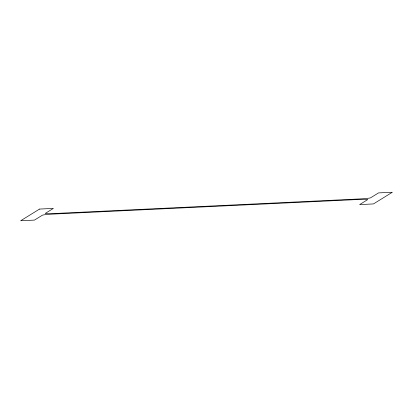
<?xml version="1.0" encoding="UTF-8"?>
<svg xmlns="http://www.w3.org/2000/svg" width="413" height="413" viewBox="0 0 413 413"><rect width="100%" height="100%" fill="white"/><g stroke="black" fill="none" stroke-linecap="round" stroke-linejoin="round"><path stroke-width="0.62" d="M39.545 209.071L20.65 220.754L34.46 220.098L42.4 215.188A10.175 0.604 -3.1 0 1 53.566 214.048L358.546 199.5A10.175 0.604 -3.1 0 1 367.585 199.68L359.646 204.585L373.455 203.929L392.35 192.246L378.54 192.902L370.6 197.812A10.175 0.604 -3.1 0 1 359.434 198.952L54.454 213.5A10.175 0.604 -3.1 0 1 45.415 213.32L53.354 208.415L39.545 209.071"/></g></svg>
